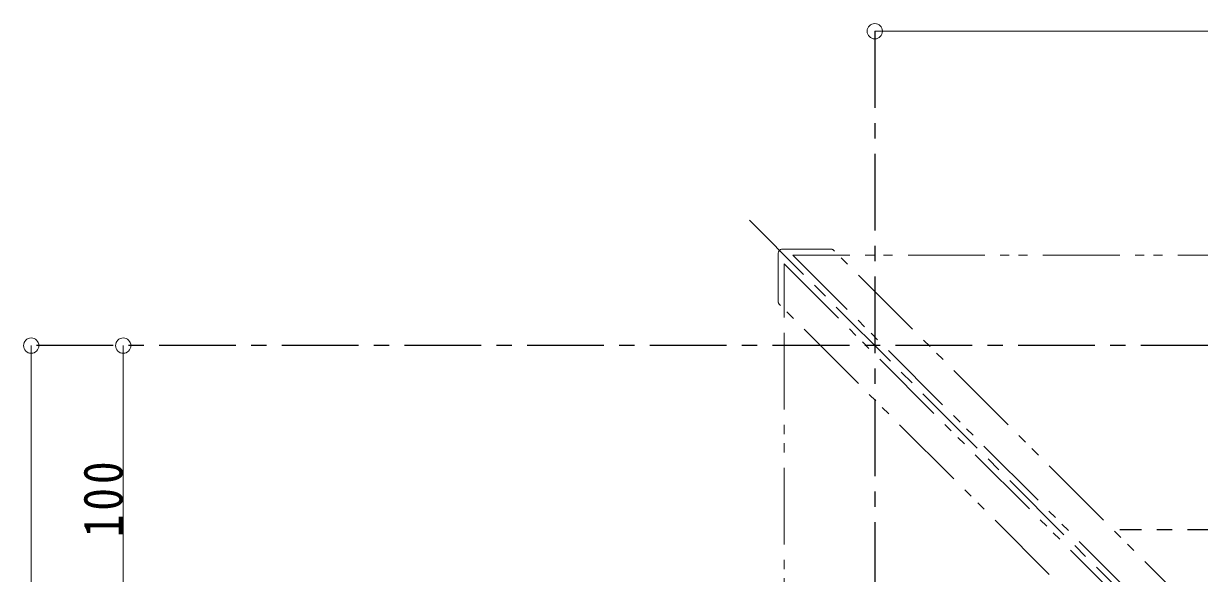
# Model space of a CAD drawing. Units: millimetres at full size, sheet at 1:5; details may follow other scales. Extents: x -1050 to 1050, y -742 to 742.
# Drawn here: x -228.4 to 155, y -226.1 to -46.8 of the extents above; entities that cross this region are included whole.
import ezdxf

# ---------------------------------------------------------------- set-up
doc = ezdxf.new("R2010")
doc.units = ezdxf.units.MM
doc.header["$LTSCALE"] = 5
doc.linetypes.add('CHAIN1', pattern=[8, 5, -1, 1, -1])
doc.linetypes.add('DOUBLE_CHAIN1', pattern=[8.8, 5, -1, 0.6, -0.6, 0.6, -1])
doc.layers.add('0-0_通り芯', color=7, linetype='CHAIN1')
doc.layers.add('0-3_寸法', color=54, linetype='Continuous', lineweight=20)
doc.layers.add('0-4_手摺部材', color=92, linetype='Continuous', lineweight=20)
doc.styles.add('ＭＳ ゴシック', font='')
doc.styles.get('ＭＳ ゴシック').set_extended_font_data('MS Gothic')

# ---------------------------------------------------------------- blocks, each defined once
blk = doc.blocks.new('dimension_origin')
at = {"color": 0, "linetype": 'Continuous', "lineweight": -2}
blk.add_circle((0, 0), 1.25, dxfattribs=at)

msp = doc.modelspace()

# ---------------------------------------------------------------- linework, layer by layer
at = {"layer": '0-0_通り芯'}
for p, q in [((49.131, -49.293), (49.131, -511.793)), ((760.835, -151.793), (-225.869, -151.793)), ((616.059, -211.793), (129.043, -211.793))]:
    msp.add_line(p, q, dxfattribs=at)
at = {"layer": '0-3_寸法'}
for p, q in [((49.131, -49.293), (689.131, -49.293)), ((-225.869, -151.793), (-225.869, -351.793)), ((-195.869, -151.793), (-195.869, -251.793))]:
    msp.add_line(p, q, dxfattribs=at)
at = {"layer": '0-4_手摺部材', "linetype": 'CHAIN1'}
msp.add_line((8.26, -110.921), (146.312, -248.974), dxfattribs=at)
at = {"layer": '0-4_手摺部材', "linetype": 'DOUBLE_CHAIN1'}
for p, q in [((17.631, -137.349), (17.631, -121.793)), ((34.688, -120.293), (19.131, -120.293)), ((154.809, -239.793), (35.748, -120.732)), ((700.954, -122.293), (37.309, -122.293)), ((19.631, -125.121), (19.631, -139.971)), ((19.631, -125.121), (137.131, -242.621)), ((137.131, -257.471), (18.071, -138.41)), ((19.631, -304.615), (19.631, -139.971))]:
    msp.add_line(p, q, dxfattribs=at)
msp.add_lwpolyline([(37.309, -122.293), (22.46, -122.293), (139.96, -239.793)], dxfattribs=at)
for centre, start, end in [((19.131, -121.793), 90, 180), ((34.688, -121.793), 45, 90), ((19.131, -137.349), 180, 225)]:
    msp.add_arc(centre, 1.5, start, end, dxfattribs=at)

# ---------------------------------------------------------------- block references
at = {"layer": '0-3_寸法', "xscale": 2, "yscale": 2}
for p, rotation in [((49.131, -49.293), 180), ((-225.869, -151.793), 90), ((-195.869, -151.793), 90)]:
    msp.add_blockref('dimension_origin', p, dxfattribs=dict(at, rotation=rotation))

# ---------------------------------------------------------------- texts
at = {"layer": '0-3_寸法', "insert": (-195.869, -214.293), "char_height": 12.83, "attachment_point": 7, "rotation": 90, "style": 'ＭＳ ゴシック'}
msp.add_mtext('\\T1.17;\\W0.85;100', dxfattribs=at)

doc.saveas('drawing.dxf')
